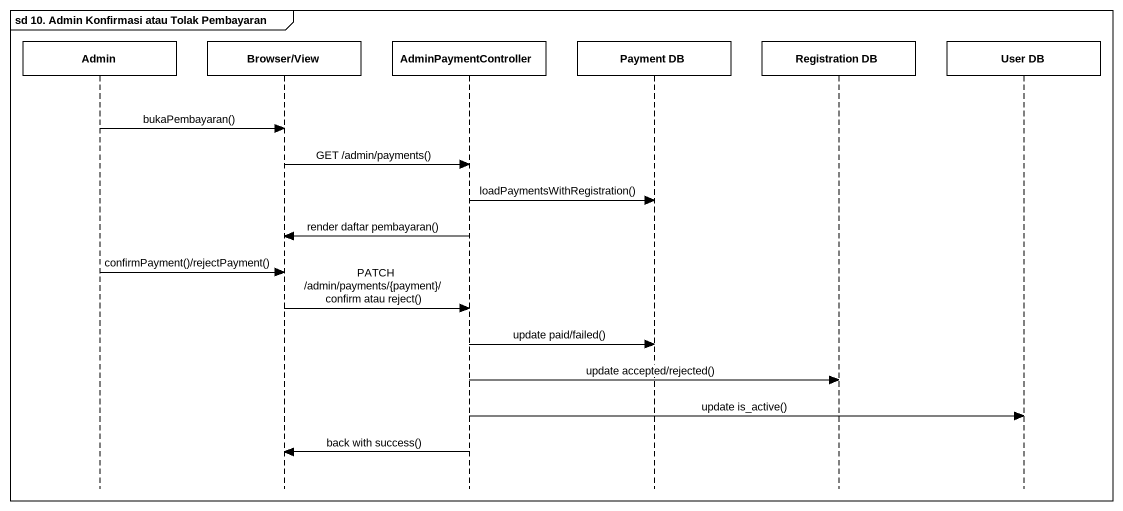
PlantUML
@startuml
mainframe sd 10. Admin Konfirmasi atau Tolak Pembayaran
hide footbox
participant Admin
participant "Browser/View" as Browser_View
participant AdminPaymentController
participant "Payment DB" as Payment_DB
participant "Registration DB" as Registration_DB
participant "User DB" as User_DB

Admin -> Browser_View : bukaPembayaran()
Browser_View -> AdminPaymentController : GET /admin/payments()
AdminPaymentController -> Payment_DB : loadPaymentsWithRegistration()
AdminPaymentController -> Browser_View : render daftar pembayaran()
Admin -> Browser_View : confirmPayment()/rejectPayment()
Browser_View -> AdminPaymentController : PATCH /admin/payments/{payment}/confirm atau reject()
AdminPaymentController -> Payment_DB : update paid/failed()
AdminPaymentController -> Registration_DB : update accepted/rejected()
AdminPaymentController -> User_DB : update is_active()
AdminPaymentController -> Browser_View : back with success()
@enduml
